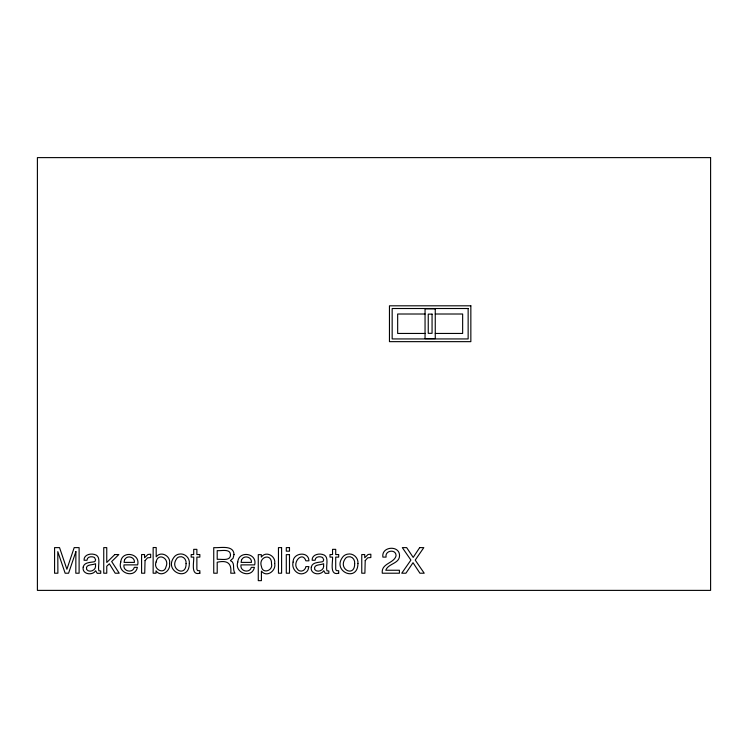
<?xml version="1.0" encoding="UTF-8"?>
<svg xmlns="http://www.w3.org/2000/svg" width="748" height="748" viewBox="0 0 748 748"><rect width="100%" height="100%" fill="white"/><g stroke="black" fill="none" stroke-linecap="round" stroke-linejoin="round"><path stroke-width="1.12" d="M425.051 314.01L397.665 314.01L397.665 333.449L425.051 333.449M435.261 314.01L462.647 314.01L462.647 333.449L435.261 333.449M75.885 551.622L75.81 573.211L79.11 573.211L79.11 547.62L74.192 547.62L66.89 569.256L59.541 547.62L54.576 547.62L54.576 573.211L57.886 573.211L57.792 551.622L65.151 573.211L68.582 573.211L75.885 551.622M271.505 563.768C273.385 570.687 262.38 574.352 261.454 566.535C257.929 556.895 271.982 552.435 271.505 563.768M156.117 561.991C152.873 569.228 164.345 575.193 166.047 566.666C169.815 558.345 157.959 552.099 156.117 561.991M169.572 563.525C171.04 570.939 160.913 577.942 156.033 570.827L156.033 573.211L153.144 573.211L153.144 547.527L156.192 547.527L156.192 556.821C160.951 550.481 171.049 556.119 169.572 563.525M189.347 563.487C189.216 583.01 162.765 571.173 174.349 556.802A7.704 7.704 0 0 1 178.847 554.184C184.466 552.781 189.973 557.774 189.347 563.487M293.104 562.075C291.075 569.078 298.321 576.717 305.193 572.79A6.405 6.405 0 0 0 308.017 569.817L308.924 566.61L305.876 566.61C305.511 569.415 302.903 571.696 300.023 570.948A3.843 3.843 0 0 1 297.48 569.153C291.692 562.814 302.398 550.593 305.876 560.822L308.924 560.822C308.802 550.837 292.795 552.697 293.104 562.075M357.946 563.487C357.806 583.01 331.355 571.173 342.939 556.802A7.704 7.704 0 0 1 347.446 554.184C353.056 552.781 358.573 557.774 357.946 563.487M120.765 562.094C116.997 573.108 134.949 579.008 137.389 567.358L134.303 567.358C132.789 573.566 122.7 571.5 123.972 564.88L137.651 564.88C140.643 553.024 121.503 550.191 120.765 562.094M237.78 562.094C234.012 573.108 251.973 579.008 254.404 567.358L251.328 567.358C249.804 573.566 239.715 571.5 240.996 564.88L254.666 564.88C257.667 553.024 238.519 550.191 237.78 562.094M274.703 563.468C276.349 570.827 266.587 577.905 261.417 571.117L261.417 580.654L258.275 580.654L258.275 554.642L261.323 554.642L261.323 557.11C265.867 550.435 276.087 556.082 274.703 563.468M230.506 554.848C230.571 561.477 221.071 558.878 217.21 559.345L217.21 550.593C221.062 551.192 230.337 548.237 230.506 554.848M83.196 567.087C81.738 574.277 92.285 576.007 95.697 570.743L97.184 573.323L100.746 573.295L100.746 570.986L98.876 570.789C97.39 565.797 101.934 555.951 94.267 554.408C90.097 553.268 83.701 554.932 84.057 560.252L86.983 560.252C87.058 556.484 91.873 556.082 94.482 557.466L95.622 559.794L94.874 561.608C90.985 562.646 84.243 561.87 83.196 567.087M311.299 567.087C309.84 574.277 320.378 576.007 323.791 570.743L325.286 573.323L328.839 573.295L328.839 570.986L326.969 570.789C325.483 565.797 330.027 555.951 322.369 554.408C318.19 553.268 311.804 554.932 312.15 560.252L315.076 560.252C315.16 556.484 319.966 556.082 322.584 557.466L323.725 559.794L322.968 561.608C319.078 562.646 312.346 561.87 311.299 567.087M399.535 555.652C399.497 563.796 388.081 563.468 385.781 570.247L399.413 570.247L399.413 573.211L382.284 573.211C380.966 563.272 394.103 563.468 396.066 555.792C396.188 548.705 384.631 550.257 386.08 557.11L382.892 557.11C381.143 546.246 399.722 544.965 399.535 555.652M186.074 563.581C186.364 577.708 169.244 569.424 176.491 558.943A4.264 4.264 0 0 1 179.333 556.886C183.41 555.717 186.598 559.71 186.074 563.581M354.664 563.581C354.954 577.708 337.844 569.424 345.08 558.943A4.264 4.264 0 0 1 347.923 556.886C352.009 555.717 355.188 559.71 354.664 563.581M234.021 554.52L233.077 558.279L230.412 560.635C235.274 562.403 232.563 568.452 234.32 572.07L235.003 573.211L230.749 573.211C231.88 563.207 227.308 559.981 217.21 562.234L217.21 573.211L213.741 573.211L213.741 547.62C219.79 548.2 233.657 544.516 234.021 554.52M95.538 566.245C95.791 570.509 89.021 573.043 86.618 569.462C85.188 563.917 92.528 565.376 95.538 563.721L95.538 566.245M323.632 566.245C323.884 570.509 317.115 573.043 314.721 569.462C313.281 563.917 320.621 565.376 323.632 563.721L323.632 566.245M145.047 560.607L144.729 573.211L141.587 573.211L141.587 554.549L144.57 554.549L144.57 557.774L147.898 554.474L150.666 554.221L150.666 557.531L147.543 557.821L145.047 560.607M365.211 560.607L364.893 573.211L361.761 573.211L361.761 554.549L364.734 554.549L364.734 557.774L368.072 554.474L370.84 554.221L370.84 557.531L367.707 557.821L365.211 560.607M124.495 560.196L124.056 562.393L134.425 562.393C135.042 556.596 126.29 554.745 124.495 560.196M241.511 560.196L241.08 562.393L251.45 562.393C252.057 556.596 243.315 554.745 241.511 560.196M419.675 547.62L413.195 557.41L406.66 547.62L402.321 547.62L410.914 560.093L401.741 573.211L405.93 573.211L413.018 562.692L419.918 573.211L424.219 573.211L415.215 560.093L423.807 547.62L419.675 547.62M114.809 554.549L106.758 562.477L106.758 547.62L103.748 547.62L103.748 573.211L106.758 573.211L106.758 566.208L109.386 563.805L115.211 573.211L119.213 573.211L111.667 561.542L118.82 554.549L114.809 554.549M199.856 573.211C190.338 575.969 194.181 561.86 193.704 557.11L191.179 557.11L191.179 554.549L193.704 554.549L193.704 549.341L196.874 549.341L196.874 554.549L199.856 554.549L199.856 557.11L196.874 557.11L196.874 569.293L197.537 570.602L199.856 570.743L199.856 573.211M338.685 573.211C329.167 575.969 333.01 561.86 332.542 557.11L330.008 557.11L330.008 554.549L332.542 554.549L332.542 549.341L335.712 549.341L335.712 554.549L338.685 554.549L338.685 557.11L335.712 557.11L335.712 569.293L336.366 570.602L338.685 570.743L338.685 573.211M710.6 157.613L37.4 157.613L37.4 590.387L710.6 590.387L710.6 157.613M470.847 305.81L389.456 305.81L389.456 341.649L470.847 341.649L470.847 305.81M468.145 308.513L392.167 308.513L392.167 338.938L468.145 338.938L468.145 308.513M435.261 308.849L425.051 308.849L425.051 338.601L435.261 338.601L435.261 308.849M432.064 314.123L428.249 314.123L428.249 333.328L432.064 333.328L432.064 314.123M281.594 547.62L278.452 547.62L278.452 573.211L281.594 573.211L281.594 547.62M289.485 547.62L286.297 547.62L286.297 551.173L289.485 551.173L289.485 547.62M289.485 554.642L286.297 554.642L286.297 573.211L289.485 573.211L289.485 554.642"/></g></svg>
